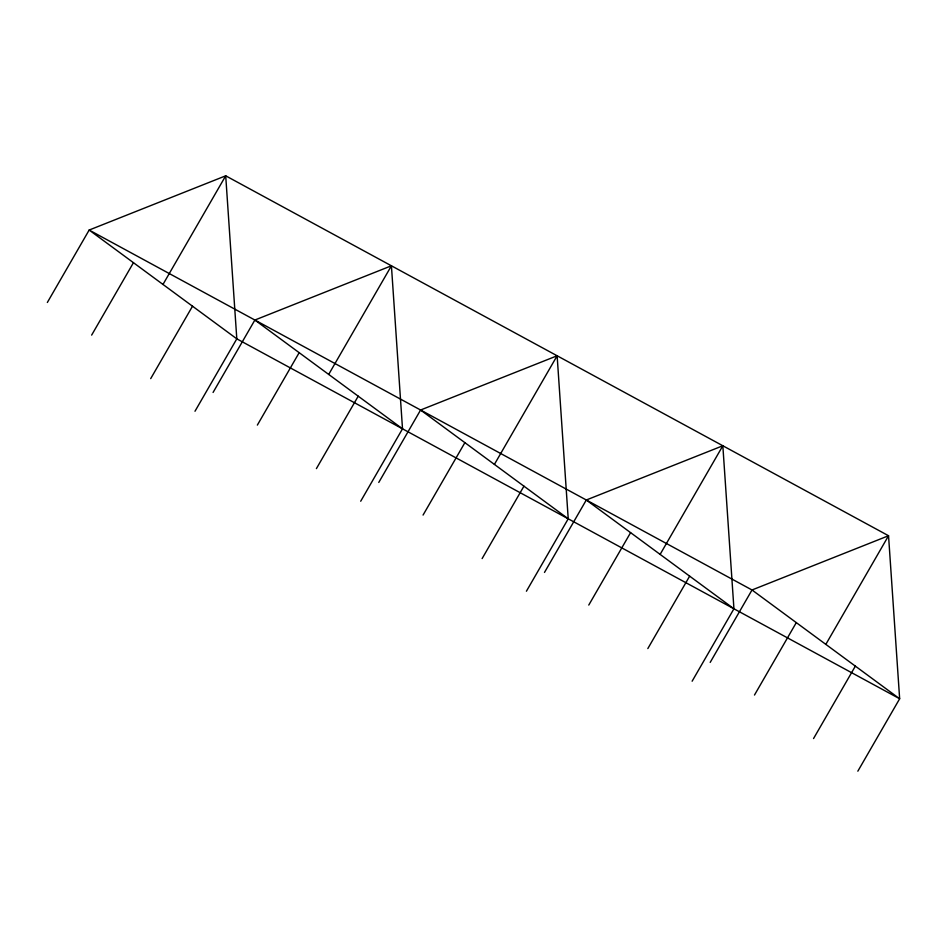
<?xml version="1.0" encoding="UTF-8"?>
<svg xmlns="http://www.w3.org/2000/svg" width="947" height="947" viewBox="0 0 947 947"><rect width="100%" height="100%" fill="white"/><g stroke="black" fill="none" stroke-linecap="round" stroke-linejoin="round"><path stroke-width="1.42" d="M47.35 302.472L89.16 230.05L225.706 175.811L888.546 535.742L899.65 698.768L857.84 771.189M91.646 335.108L133.456 262.686M162.979 284.443L225.706 175.811L236.809 338.837L194.987 411.258M150.703 378.622L192.513 306.201M213.063 392.46L254.873 320.039L391.419 265.787L402.511 428.813L360.7 501.235M257.359 425.096L299.169 352.675M328.692 374.432L391.419 265.787M316.405 468.611L358.226 396.177M378.776 482.437L420.586 410.015L557.132 355.776L568.224 518.802L526.414 591.224M423.06 515.073L464.882 442.651M494.405 464.409L557.132 355.776M482.118 558.588L523.94 486.166M544.489 572.426L586.3 500.004L722.833 445.765L733.937 608.779L692.127 681.213M588.774 605.062L630.595 532.64M660.118 554.397L722.833 445.765M647.831 648.577L689.641 576.155M710.191 662.403L752.013 589.981L888.546 535.742L825.831 644.374M754.487 695.039L796.297 622.617M813.544 738.553L855.354 666.132M586.3 500.004L733.937 608.779M420.586 410.015L568.224 518.802M254.873 320.039L402.511 428.813M752.013 589.981L89.16 230.05L236.809 338.837L899.65 698.768L752.013 589.981"/></g></svg>
